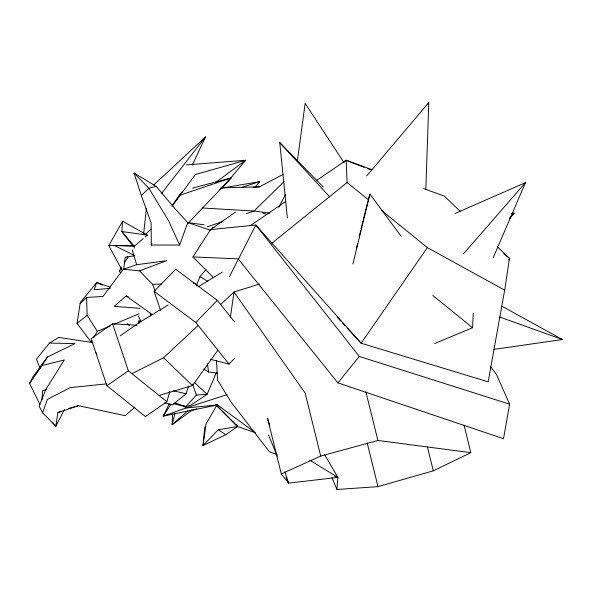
<?xml version="1.0" encoding="UTF-8"?>
<svg xmlns="http://www.w3.org/2000/svg" width="592" height="592" viewBox="0 0 592 592"><rect width="100%" height="100%" fill="white"/><g stroke="black" fill="none" stroke-linecap="round" stroke-linejoin="round"><path stroke-width="0.89" d="M425.818 189.684L428.8 102.512L366.7 175.942M434.624 343.523L472.601 327.753L473.245 313.257M172.583 413.941L172.094 424.745L191.66 410.441L196.973 408.894M41.98 399.689L42.528 390.883L46.835 389.292M145.314 236.881L147.393 235.128L122.618 221.223L121.841 231.516L132.697 245.68L134.236 246.242L143.234 238.635M464.024 425.16L470.832 452.665L433.307 470.818L378.007 486.639L336.937 489.488L337.869 477.374L324.564 454.589M169.268 403.766L163.207 416.169L185.733 408.014L217.479 404.935L255.441 432.752L237.562 426.543L225.818 434.676L203.012 445.554L204.669 427.89L205.668 426.344M143.641 233.84L146.387 208.214M123.661 269.575L125.201 257.283L134.806 255.692L114.241 245.488L108.787 245.584L122.426 270.847M92.811 342.235L90.99 341.91L77.041 323.417L80.275 302.571L96.718 282.502L110.408 287.209M297.369 161.061L305.139 103.378L343.974 162.556M230.392 317.408L233.988 291.997L259.348 284.101M204.307 444.252L203.012 445.554L206.105 423.813L216.872 405.061M61.161 411.122L57.883 412.654L55.811 426.255L42.602 412.72L39.139 406.186L45.791 389.477L64.299 359.951L41.98 365.538L29.6 383.461L39.901 404.395M347.445 328.338L361.12 343.219L488.171 381.833L504.665 290.154L509.468 258.364L497.517 246.938M490.302 366.322L496.429 374.41L509.623 404.173L503.511 438.709L337.877 382.854L238.199 258.889L192.918 256.906L210.53 229.6L235.453 212.099M356.406 248.684L357.672 243.305M359.359 236.127L360.632 230.747M361.053 228.956L362.948 220.883M352.921 263.943L369.896 194.102L401.11 236.238M175.003 413.275L172.094 424.745L187.886 410.781M363.414 219.099L369.896 194.102M136.833 325.267L112.576 323.772L91.131 338.654L106.93 385.718L145.447 416.59L166.892 401.709L169.897 391.208M151.323 245.021L151.093 222.91L141.31 195.449L134.029 172.99L156.125 186.332L174.744 208.362L187.708 222.636L179.635 245.036L151.323 245.021L151.87 243.26M164.828 402.886L172.442 404.921L186.095 393.761L188.611 385.984M508.868 260.095L509.468 258.364L503.777 253.65M42.602 412.72L47.404 399.356L70.293 387.619L106.59 383.868M196.27 286.01L199.985 276.605L205.905 269.612M428.097 104.222L428.8 102.512M216.539 372.25L207.119 394.331L190.513 405.328L185.747 406.667L173.493 403.729M493.195 257.757L525.474 182.632L454.967 213.527M192.267 165.161L205.528 136.878L153.735 184.911M229.422 276.671L255.855 225.041L361.12 343.219L427.372 247.597L504.665 290.154M29.6 383.461L33.071 376.638L47.508 356.969L75.036 343.582L49.439 343.079L36.482 359.144L40.093 368.527M64.432 409.59L55.811 426.255L52.362 422.103M278.765 207.289L285.64 194.243M122.618 221.223L108.787 245.584M90.99 341.91L91.893 340.407M93.699 337.388L97.317 331.365L110.082 325.977M171.946 206.29L182.329 191.423M120.96 273.215L119.384 271.032L121.286 267.902M124.135 263.218L127.939 256.972M41.98 365.538L47.508 356.969M217.479 404.935L163.207 416.169L171.088 404.099M119.384 271.032L120.909 268.775M172.731 204.758L180.671 193.628M159.677 395.271L192.489 385.562L217.553 350.605M172.575 205.557L174.211 203.345M175.291 201.865L180.183 195.212M181.811 192.992L195.39 174.514L245.65 160.269L230.258 178.606M123.291 269.249L139.527 270.847L166.707 260.687L136.671 264.713L123.291 269.249L103.023 296.422L86.587 297.465L80.157 303.481M161.468 193.525L205.528 136.878M255.063 187.405L259.57 181.648L222.644 187.982M163.207 416.169L164.354 414.74M337.877 382.854L359.248 356.421L509.623 404.173M509.549 218.722L514.204 213.024L511.481 213.475M222.562 187.775L229.074 180.012M138.572 322.322L140.393 320.235M463.425 253.879L525.474 182.632M509.845 217.789L514.204 213.024M194.746 382.735L207.119 394.331L196.366 395.108L185.747 406.667L174.773 402.826M187.575 223.791L231.169 177.918L192.459 188.115M219.965 189.536L231.169 177.918L180.042 195.197M203.012 445.554L218.248 429.762L237.562 426.543L236.474 425.063M160.536 310.326L154.12 291.36L175.698 269.279L217.301 300.351L234.521 321.885M154.12 291.36L195.723 322.44L217.301 300.351M210.619 359.381L229.023 364.058L234.728 358.219M145.099 234.869L150.96 229.03M284.116 181.552L254.057 211.026L246.265 213.653M141.31 195.449L148.903 188.278L156.125 186.332M132.534 373.36L163.555 357.753L197.765 325.815M220.572 304.517L233.988 291.997L305.132 393.058L320.716 456.055L281.304 473.963L267.466 418.048L269.745 425.086M134.695 407.37L125.208 415.673L78.484 405.69L68.827 408.369M128.656 297.243L126.274 295.926L114.182 306.36L139.956 308.336M77.041 323.417L87.142 315.27L86.587 297.465M271.772 243.29L347.112 182.521L346.142 160.269L371.998 169.712M343.19 162.46L346.142 160.269L364.184 167.329M215.355 182.684L245.65 160.269L186.421 164.909M106.93 385.718L128.375 370.844L166.892 401.709M120.176 335.812L139.89 322.166L168.172 304.998M250.076 225.804L285.914 201.354M316.409 180.553L346.142 160.269M49.439 343.079L58.689 337.425L92.796 342.59M198.024 286.876L222.377 272.098M253.043 187.338L259.488 186.835L283.154 174.359M244.045 161.098L245.65 160.269M190.21 410.685L191.815 409.879M257.032 182.721L259.57 181.648L242.069 187.279M114.337 324.187L139.016 313.775M57.883 412.654L78.484 405.69M207.289 226.803L222.881 221.541M227.091 394.627L185.733 408.014L184.105 405.86M320.716 456.055L377.903 440.478L470.832 452.665M212.432 227.691L214.23 227.298M493.328 349.48L562.4 339.527L501.89 306.197M309.771 460.191L337.869 477.374L288.585 483.146L281.304 473.963M210.53 229.6L255.855 225.041L359.248 356.421M110.119 288.385L94.143 289.71L96.718 282.502L102.542 285.152M220.823 187.916L259.488 186.835M139.527 270.847L152.558 284.293L161.638 284.064M193.399 283.25L195.212 283.205L196.973 285.344M132.697 245.68L114.241 245.488L134.236 246.242L134.34 247.959M202.116 207.984L254.057 211.026L270.011 213.12M204.099 224.79L187.708 222.636L210.397 230.192M203.863 369.105L208.591 372.013L217.604 373.197M147.393 235.128L121.841 231.516L134.236 246.242M173.567 390.838L186.095 393.761M499.737 317.016L562.4 339.527M423.702 188.604L444.385 196.159L460.324 211.396M277.063 454.619L269.353 451.733L231.035 402.02L217.567 380.131L216.494 360.735M334.443 476.094L337.869 477.374M367.625 168.676L370.2 169.682M262.448 212.824L266.718 214.511M199.985 276.605L207.859 281.452M218.248 429.762L225.818 434.676M126.274 295.926L152.418 314.759M347.112 182.521L368.609 199.955M381.507 210.412L427.372 247.597M432.819 295.482L472.601 327.753M163.555 357.753L192.489 385.562M215.569 404.684L237.562 426.543L235.853 424.442M192.918 256.906L213.527 277.626M216.361 405.046L220.209 408.954M221.497 410.256L237.562 426.543M287.372 217.893L279.742 142.583L323.395 187.146M134.029 172.99L148.903 188.278L168.772 221.142L179.635 245.036M127.495 323.624L129.382 325.615M279.742 142.583L329.737 196.929M337.492 317.512L340.6 320.894M342.465 322.929L344.951 325.63M195.723 322.44L229.023 364.058M87.142 315.27L97.317 331.365M95.911 352.61L96.814 354.216M138.284 315.884L140.992 321.678M331.986 477.633L336.937 489.488M268.413 434.891L277.256 456.055M286.106 477.219L288.585 483.146L284.87 471.713M152.558 284.293L155.171 291.064M192.585 384.134L196.366 395.108M112.576 323.772L128.375 370.844M132.216 249.942L136.671 264.713M127.287 256.454L127.768 258.238M427.38 446.864L433.307 470.818M365.826 391.689L377.903 440.478M367.247 443.156L378.007 486.639M138.765 320.59L139.364 323.269M150.213 313.272L150.738 315.987M207.444 363.865L208.591 372.013M120.99 266.992L121.064 268.805"/></g></svg>
